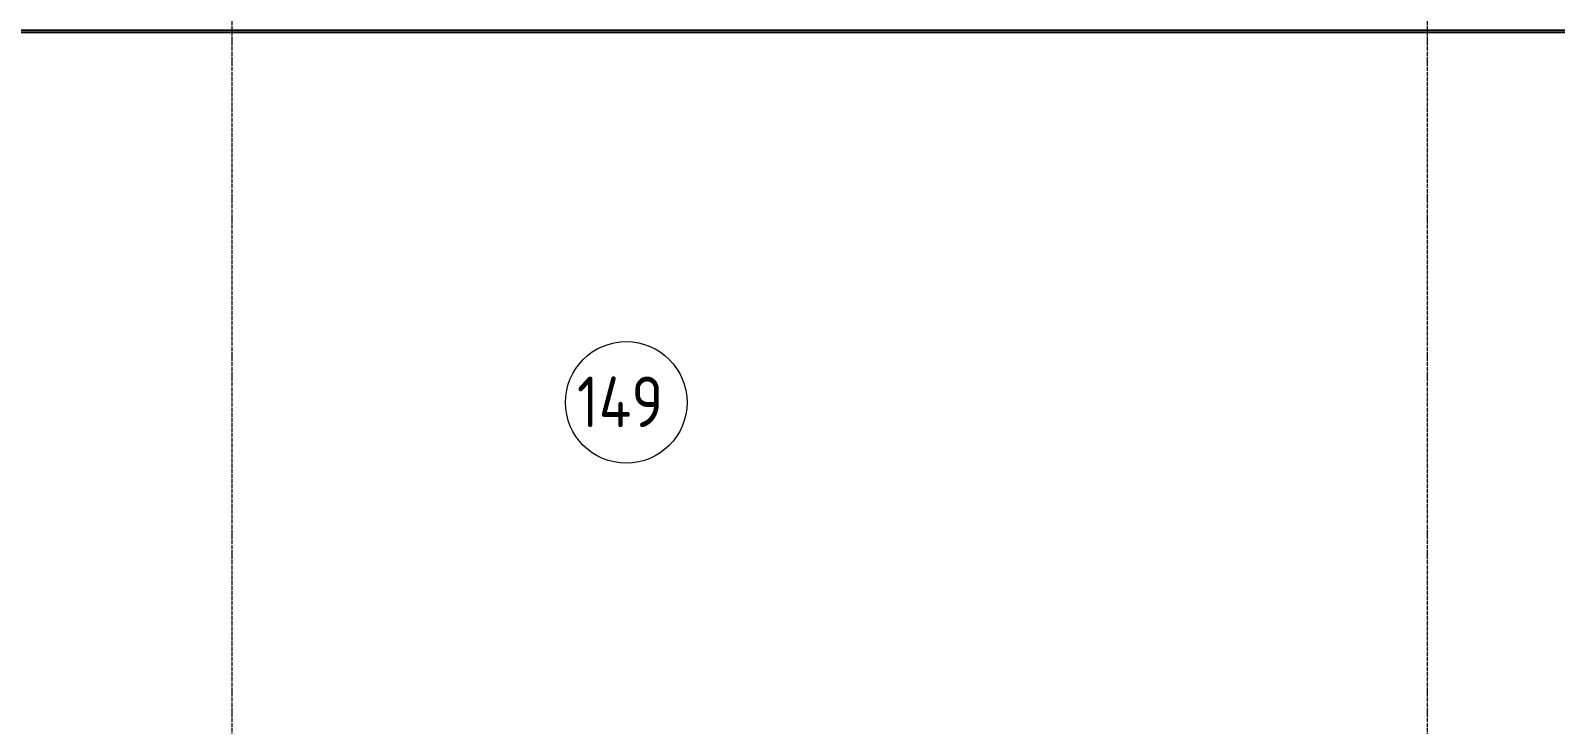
# Model space of a CAD drawing. Header units: millimetres. Extents: x -215207 to 92095, y -30385 to 123050.
# Drawn here: x -188978 to -181451, y 22151 to 25576 of the extents above; entities that cross this region are included whole.
import ezdxf

# ---------------------------------------------------------------- set-up
doc = ezdxf.new("R2010")
doc.units = ezdxf.units.MM
doc.linetypes.add('ADSK_Линия сетки', pattern=[25, 20, -2.5, 0, -2.5])
for name, color, linetype, lineweight in [('Марки помещений', 7, 'Continuous', 20), ('Ограждение', 7, 'Continuous', 9), ('Оси', 7, 'Continuous', 9), ('Стены наружные', 7, 'Continuous', 20)]:
    doc.layers.add(name, color=color, linetype=linetype, lineweight=lineweight)
doc.styles.add('GOST Common_3', font='GOST_Common.ttf', dxfattribs={"width": 0.9, "height": 2.5})

# ---------------------------------------------------------------- blocks, each defined once
blk = doc.blocks.new('1 этаж 21082025')
at = {"layer": 'Марки помещений'}
blk.add_circle((13897.1, -7700.3), 300, dxfattribs=at)
at = {"layer": 'Ограждение'}
blk.add_line((5545, -5875), (21235, -5875), dxfattribs=at)
at = {"layer": 'Оси', "linetype": 'ADSK_Линия сетки'}
for p, q in [((11950, 5350.6), (11950, -14846.4)), ((17850, 5350.6), (17850, -14846.4))]:
    blk.add_line(p, q, dxfattribs=at)
at = {"layer": 'Стены наружные', "lineweight": 30}
blk.add_line((5535, -5865), (21245, -5865), dxfattribs=at)
at = {"layer": 'Марки помещений', "style": 'GOST Common_3', "width": 0.9}
blk.add_text('149', height=250, dxfattribs=at).set_placement((13653.7, -7822.6))

msp = doc.modelspace()

# ---------------------------------------------------------------- block references
msp.add_blockref('1 этаж 21082025', (-199934.8, 31441.4))

doc.saveas('drawing.dxf')
